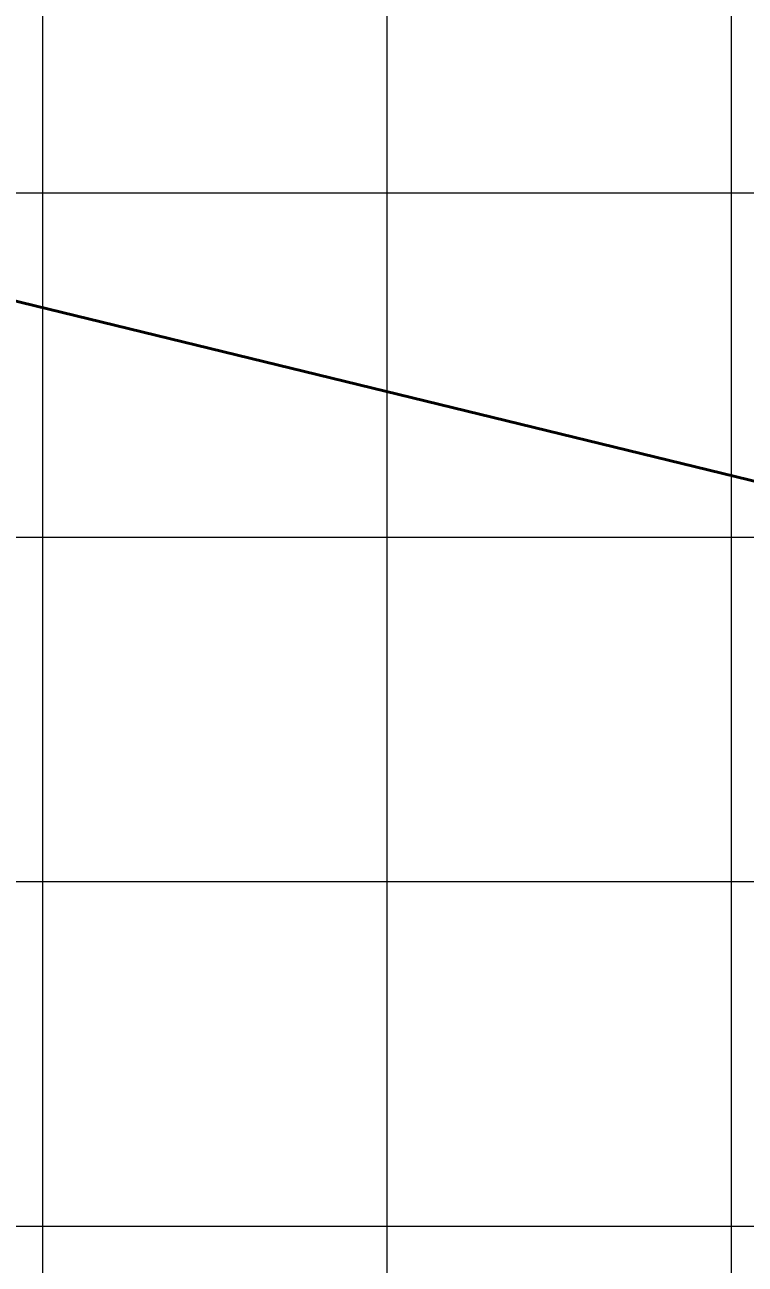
# Model space of a CAD drawing. Header units: millimetres. Extents: x 684983 to 685377, y 990360 to 990509.
# Drawn here: x 685193.87 to 685198.06, y 990441.82 to 990449.02 of the extents above; entities that cross this region are included whole.
import ezdxf

# ---------------------------------------------------------------- set-up
doc = ezdxf.new("R2010")
doc.units = ezdxf.units.MM
doc.header["$PDMODE"] = 35
doc.header["$PDSIZE"] = 0.2
doc.layers.add('BD', color=1, linetype='Continuous', lineweight=40)
doc.layers.add('grid', color=8, linetype='Continuous', lineweight=9)
doc.layers.add('dim', color=7, linetype='Continuous')
doc.styles.add('DIM', font='ARIALN.TTF', dxfattribs={"width": 0.8, "height": 1})
doc.dimstyles.get("Standard").update_dxf_attribs({"dimtxt": 1, "dimasz": 0.18, "dimexe": 0.18, "dimexo": 0.0625, "dimgap": 0.09, "dimtad": 0, "dimrnd": 0.05, "dimzin": 0, "dimdsep": 46, "dimtxsty": 'DIM', "dimcen": 0.09, "dimse1": 1, "dimse2": 1, "dimsd1": 1, "dimsd2": 1, "dimadec": 0, "dimazin": 0, "dimtfac": 1, "dimtix": 1, "dimtofl": 0, "dimtmove": 2, "dimatfit": 3, "dimfxl": 0, "dimtolj": 1, "dimtzin": 0, "dimarcsym": 0})

# ---------------------------------------------------------------- blocks, each defined once
blk = doc.blocks.new('*D57')
at = {"layer": 'Defpoints', "color": 0, "transparency": 16777216}
for p in [(685192.3597, 990448.8721), (685192.1055, 990447.83), (685211.2073, 990443.1706)]:
    blk.add_point(p, dxfattribs=at)
at = {"layer": 'dim', "color": 0, "transparency": 16777216, "insert": (685201.9106, 990446.5424), "char_height": 1, "attachment_point": 5, "rotation": 346.29181, "style": 'DIM'}
blk.add_mtext('\\A1;19.65', dxfattribs=at)

msp = doc.modelspace()

# ---------------------------------------------------------------- linework, layer by layer
at = {"layer": 'BD'}
msp.add_line((685192.1055, 990447.83), (685211.2073, 990443.1706), dxfattribs=at)
at = {"layer": 'grid'}
for p, q in [((685193.9771, 990509.1548), (685193.9771, 990370.8996)), ((685195.9771, 990509.1548), (685195.9771, 990370.8996)), ((685197.9771, 990509.1548), (685197.9771, 990370.8996)), ((685221.1591, 990448.0381), (685118.727, 990448.0381)), ((685221.1591, 990446.0381), (685118.727, 990446.0381)), ((685221.1591, 990444.0381), (685118.727, 990444.0381)), ((685221.1591, 990442.0381), (685118.727, 990442.0381))]:
    msp.add_line(p, q, dxfattribs=at)

# ---------------------------------------------------------------- dimensions: what is measured, and where the dimension line sits
at = {"layer": 'dim'}
dim = msp.add_aligned_dim(p1=(685211.2073, 990443.1706), p2=(685192.1055, 990447.83), distance=-1.0727, dimstyle='Standard', dxfattribs=at)
dim.commit()
dim.dimension.update_dxf_attribs({"geometry": '*D57', "text_midpoint": (685201.9106, 990446.5424)})

doc.saveas('drawing.dxf')
